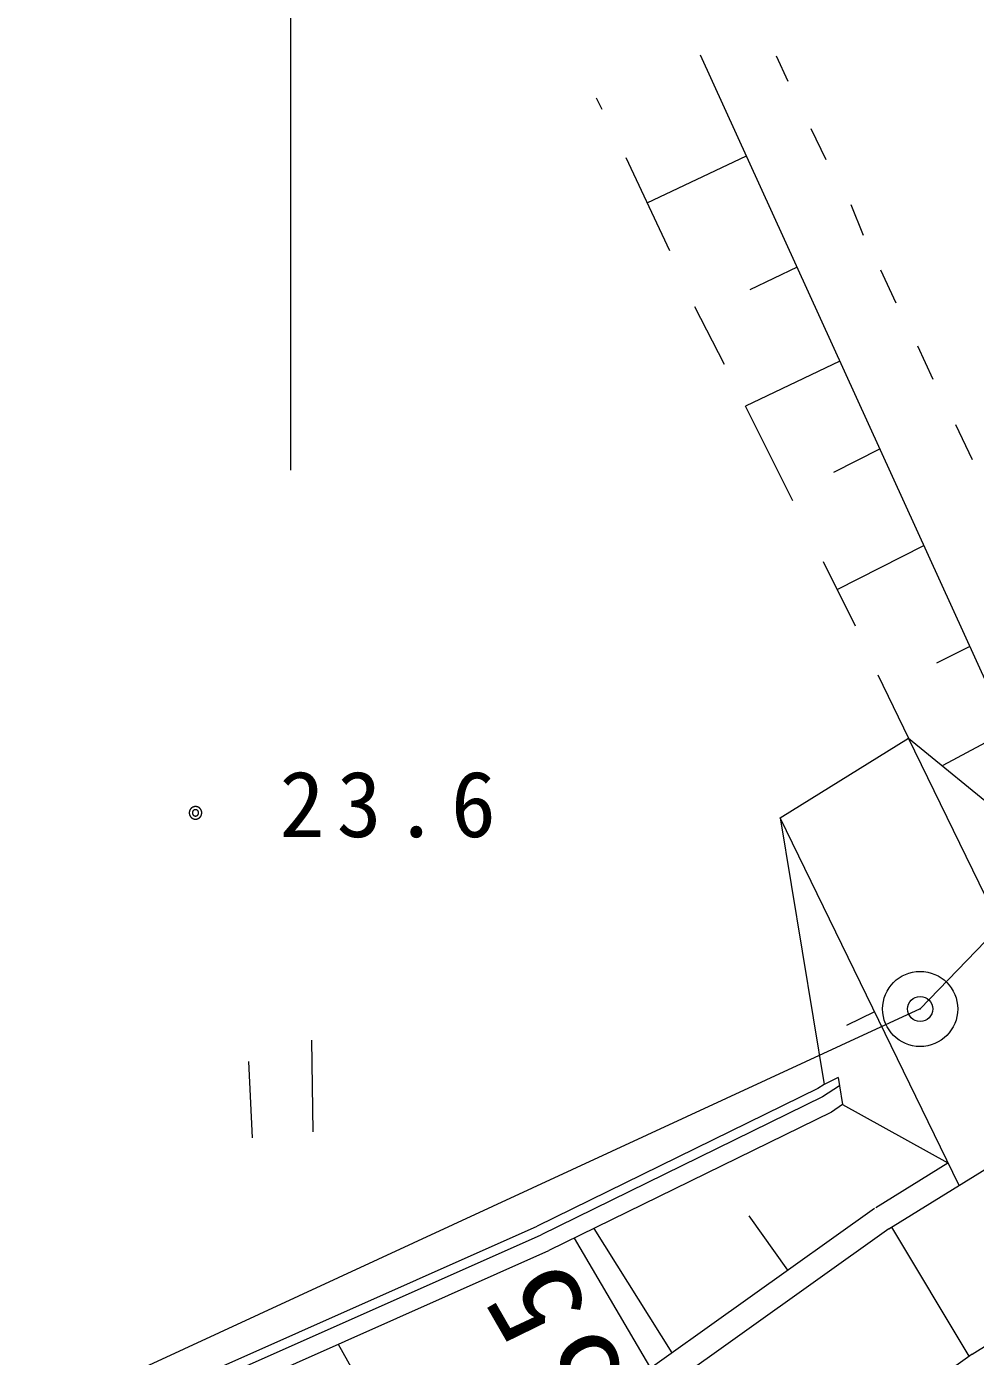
# Model space of a CAD drawing. Units: millimetres, scale not verified. Extents: x 40000 to 680000, y 20000 to 380000.
# Drawn here: x 92072 to 111020, y 294113 to 320660 of the extents above; entities that cross this region are included whole.
import ezdxf

# ---------------------------------------------------------------- set-up
doc = ezdxf.new("R2010")
doc.units = ezdxf.units.MM
doc.header["$LTSCALE"] = 1000
doc.header["$PDMODE"] = 32
doc.header["$PDSIZE"] = 500
for name, color, linetype, lineweight in [('M-BGD', 7, 'Continuous', 13), ('M-BMK-ROW', 30, 'Continuous', 13), ('M-STR-HTXT', 7, 'Continuous', 13)]:
    doc.layers.add(name, color=color, linetype=linetype, lineweight=lineweight)
doc.styles.add('ＭＳ ゴシック', font='')
doc.styles.get('ＭＳ ゴシック').set_extended_font_data('MS Gothic')

msp = doc.modelspace()

# ---------------------------------------------------------------- linework, layer by layer
at = {"layer": 'M-BGD'}
for p, q in [((107281, 319565), (107045, 320068)), ((103564, 319004), (103456, 319234)), ((108036, 317998), (107739, 318620)), ((104915, 316184), (104043, 318040)), ((104465, 317143), (106445, 318082)), ((108782, 316492), (108541, 317103)), ((107459, 315857), (106516, 315402)), ((109439, 315138), (109130, 315795)), ((106011, 313913), (105418, 315064)), ((110177, 313614), (109869, 314281)), ((108313, 313981), (106430, 313083)), ((107373, 311196), (106430, 313083)), ((110964, 312010), (110631, 312712)), ((108195, 311762), (109110, 312234)), ((108258, 309422), (109992, 310298)), ((108623, 308688), (107983, 309978)), ((110908, 308287), (110244, 307949)), ((109693, 306447), (109077, 307711)), ((107120, 304864), (109682, 306456)), ((113254, 299119), (109682, 306456)), ((109682, 306456), (112957, 303777)), ((110376, 305915), (111671, 306612)), ((110692, 297528), (107120, 304864)), ((107120, 304864), (107996, 299541)), ((109007, 300990), (108448, 300718)), ((109293, 296658), (116209, 300954)), ((97795, 298596), (97766, 300424)), ((96584, 298475), (96509, 299997)), ((107876, 299462), (102271, 296715)), ((107996, 299541), (107876, 299462)), ((108304, 299517), (107969, 299295)), ((108278, 299679), (107996, 299541)), ((108278, 299679), (108304, 299517)), ((108304, 299517), (108367, 299139)), ((107968, 299296), (102351, 296543)), ((108145, 298992), (102499, 296225)), ((108367, 299139), (108145, 298992)), ((108367, 299139), (110472, 297980)), ((110956, 294160), (117752, 298381)), ((109029, 297083), (110472, 297980)), ((109003, 297066), (95385, 287366)), ((107272, 295833), (106502, 296922)), ((92327, 292299), (102271, 296715)), ((92404, 292125), (102351, 296543)), ((109293, 296658), (95649, 286940)), ((103400, 296667), (104958, 294185)), ((110894, 294116), (109348, 296693)), ((92565, 291814), (102499, 296225)), ((110956, 294160), (97155, 284329)), ((98297, 294359), (100313, 290734))]:
    msp.add_line(p, q, dxfattribs=at)
msp.add_lwpolyline([(112889, 303833), (112716, 304320), (105531, 320087)], dxfattribs=at)
for points in [[(95570, 304966), (95570, 304968), (95570, 304970), (95570, 304972), (95570, 304975), (95570, 304977), (95569, 304979), (95569, 304981), (95569, 304983), (95569, 304985), (95568, 304988), (95568, 304990), (95567, 304992), (95567, 304994), (95566, 304996), (95566, 304998), (95565, 305000), (95564, 305002), (95564, 305004), (95563, 305006), (95562, 305009), (95561, 305011), (95560, 305013), (95560, 305015), (95559, 305017), (95558, 305019), (95557, 305021), (95556, 305022), (95555, 305024), (95554, 305026), (95553, 305028), (95551, 305030), (95550, 305032), (95549, 305034), (95548, 305036), (95546, 305037), (95545, 305039), (95544, 305041), (95542, 305043), (95541, 305044), (95540, 305046), (95538, 305047), (95537, 305049), (95535, 305051), (95534, 305052), (95532, 305054), (95531, 305055), (95529, 305057), (95527, 305058), (95526, 305060), (95524, 305061), (95522, 305062), (95520, 305064), (95519, 305065), (95517, 305066), (95515, 305068), (95513, 305069), (95511, 305070), (95510, 305071), (95508, 305072), (95506, 305073), (95504, 305074), (95502, 305075), (95500, 305076), (95498, 305077), (95496, 305078), (95494, 305079), (95492, 305080), (95490, 305081), (95488, 305081), (95486, 305082), (95484, 305083), (95482, 305083), (95480, 305084), (95477, 305085), (95475, 305085), (95473, 305086), (95471, 305086), (95469, 305087), (95467, 305087), (95465, 305087), (95462, 305088), (95460, 305088), (95458, 305088), (95456, 305088), (95454, 305089), (95452, 305089), (95449, 305089), (95447, 305089), (95445, 305089), (95443, 305089), (95441, 305089), (95438, 305089), (95436, 305088), (95434, 305088), (95432, 305088), (95430, 305088), (95428, 305088), (95425, 305087), (95423, 305087), (95421, 305086), (95419, 305086), (95417, 305085), (95415, 305085), (95413, 305084), (95410, 305084), (95408, 305083), (95406, 305083), (95404, 305082), (95402, 305081), (95400, 305080), (95398, 305080), (95396, 305079), (95394, 305078), (95392, 305077), (95390, 305076), (95388, 305075), (95386, 305074), (95384, 305073), (95382, 305072), (95381, 305071), (95379, 305070), (95377, 305068), (95375, 305067), (95373, 305066), (95371, 305065), (95370, 305063), (95368, 305062), (95366, 305061), (95365, 305059), (95363, 305058), (95361, 305056), (95360, 305055), (95358, 305053), (95357, 305052), (95355, 305050), (95354, 305049), (95352, 305047), (95351, 305045), (95349, 305044), (95348, 305042), (95346, 305040), (95345, 305038), (95344, 305037), (95343, 305035), (95341, 305033), (95340, 305031), (95339, 305029), (95338, 305028), (95337, 305026), (95336, 305024), (95335, 305022), (95334, 305020), (95333, 305018), (95332, 305016), (95331, 305014), (95330, 305012), (95329, 305010), (95328, 305008), (95328, 305006), (95327, 305004), (95326, 305002), (95326, 305000), (95325, 304997), (95324, 304995), (95324, 304993), (95323, 304991), (95323, 304989), (95323, 304987), (95322, 304985), (95322, 304983), (95321, 304980), (95321, 304978), (95321, 304976), (95321, 304974), (95321, 304972), (95321, 304969), (95320, 304967), (95320, 304965), (95320, 304963), (95320, 304961), (95320, 304959), (95321, 304956), (95321, 304954), (95321, 304952), (95321, 304950), (95321, 304948), (95322, 304945), (95322, 304943), (95322, 304941), (95323, 304939), (95323, 304937), (95324, 304935), (95324, 304933), (95325, 304930), (95326, 304928), (95326, 304926), (95327, 304924), (95328, 304922), (95328, 304920), (95329, 304918), (95330, 304916), (95331, 304914), (95332, 304912), (95333, 304910), (95333, 304908), (95334, 304906), (95336, 304904), (95337, 304902), (95338, 304900), (95339, 304898), (95340, 304897), (95341, 304895), (95342, 304893), (95344, 304891), (95345, 304889), (95346, 304888), (95348, 304886), (95349, 304884), (95350, 304883), (95352, 304881), (95353, 304879), (95355, 304878), (95356, 304876), (95358, 304875), (95359, 304873), (95361, 304872), (95363, 304870), (95364, 304869), (95366, 304867), (95368, 304866), (95369, 304865), (95371, 304863), (95373, 304862), (95375, 304861), (95377, 304859), (95378, 304858), (95380, 304857), (95382, 304856), (95384, 304855), (95386, 304854), (95388, 304853), (95390, 304852), (95392, 304851), (95394, 304850), (95396, 304849), (95398, 304848), (95400, 304847), (95402, 304847), (95404, 304846), (95406, 304845), (95408, 304845), (95410, 304844), (95412, 304843), (95414, 304843), (95416, 304842), (95419, 304842), (95421, 304841), (95423, 304841), (95425, 304840), (95427, 304840), (95429, 304840), (95432, 304840), (95434, 304839), (95436, 304839), (95438, 304839), (95440, 304839), (95442, 304839), (95445, 304839), (95447, 304839), (95449, 304839), (95451, 304839), (95453, 304839), (95456, 304839), (95458, 304839), (95460, 304840), (95462, 304840), (95464, 304840), (95466, 304841), (95469, 304841), (95471, 304841), (95473, 304842), (95475, 304842), (95477, 304843), (95479, 304843), (95481, 304844), (95483, 304845), (95485, 304845), (95488, 304846), (95490, 304847), (95492, 304848), (95494, 304849), (95496, 304849), (95498, 304850), (95500, 304851), (95502, 304852), (95504, 304853), (95505, 304854), (95507, 304855), (95509, 304856), (95511, 304858), (95513, 304859), (95515, 304860), (95517, 304861), (95518, 304862), (95520, 304864), (95522, 304865), (95524, 304866), (95525, 304868), (95527, 304869), (95529, 304871), (95530, 304872), (95532, 304874), (95533, 304875), (95535, 304877), (95536, 304878), (95538, 304880), (95539, 304881), (95541, 304883), (95542, 304885), (95544, 304887), (95545, 304888), (95546, 304890), (95548, 304892), (95549, 304894), (95550, 304895), (95551, 304897), (95552, 304899), (95553, 304901), (95555, 304903), (95556, 304905), (95557, 304907), (95558, 304909), (95559, 304911), (95559, 304913), (95560, 304915), (95561, 304917), (95562, 304919), (95563, 304921), (95563, 304923), (95564, 304925), (95565, 304927), (95565, 304929), (95566, 304931), (95567, 304933), (95567, 304935), (95568, 304938), (95568, 304940), (95568, 304942), (95569, 304944), (95569, 304946), (95569, 304948), (95570, 304951), (95570, 304953), (95570, 304955), (95570, 304957), (95570, 304959), (95570, 304961), (95570, 304964)], [(95508, 304965), (95508, 304966), (95508, 304967), (95508, 304968), (95508, 304969), (95508, 304970), (95507, 304971), (95507, 304972), (95507, 304974), (95507, 304975), (95507, 304976), (95507, 304977), (95506, 304978), (95506, 304979), (95506, 304980), (95505, 304981), (95505, 304982), (95505, 304983), (95504, 304984), (95504, 304985), (95504, 304986), (95503, 304987), (95503, 304988), (95502, 304989), (95502, 304990), (95502, 304991), (95501, 304992), (95501, 304993), (95500, 304994), (95500, 304995), (95499, 304996), (95498, 304997), (95498, 304998), (95497, 304999), (95497, 305000), (95496, 305001), (95495, 305001), (95495, 305002), (95494, 305003), (95493, 305004), (95493, 305005), (95492, 305006), (95491, 305006), (95490, 305007), (95490, 305008), (95489, 305009), (95488, 305010), (95487, 305010), (95486, 305011), (95486, 305012), (95485, 305012), (95484, 305013), (95483, 305014), (95482, 305014), (95481, 305015), (95480, 305016), (95479, 305016), (95478, 305017), (95477, 305017), (95477, 305018), (95476, 305019), (95475, 305019), (95474, 305020), (95473, 305020), (95472, 305020), (95471, 305021), (95470, 305021), (95469, 305022), (95468, 305022), (95467, 305023), (95466, 305023), (95465, 305023), (95464, 305024), (95462, 305024), (95461, 305024), (95460, 305024), (95459, 305025), (95458, 305025), (95457, 305025), (95456, 305025), (95455, 305026), (95454, 305026), (95453, 305026), (95452, 305026), (95451, 305026), (95450, 305026), (95448, 305026), (95447, 305026), (95446, 305026), (95445, 305026), (95444, 305026), (95443, 305026), (95442, 305026), (95441, 305026), (95440, 305026), (95439, 305026), (95438, 305026), (95436, 305026), (95435, 305026), (95434, 305025), (95433, 305025), (95432, 305025), (95431, 305025), (95430, 305024), (95429, 305024), (95428, 305024), (95427, 305024), (95426, 305023), (95425, 305023), (95424, 305022), (95423, 305022), (95422, 305022), (95421, 305021), (95420, 305021), (95419, 305020), (95418, 305020), (95417, 305019), (95416, 305019), (95415, 305018), (95414, 305018), (95413, 305017), (95412, 305017), (95411, 305016), (95410, 305015), (95409, 305015), (95408, 305014), (95408, 305014), (95407, 305013), (95406, 305012), (95405, 305011), (95404, 305011), (95403, 305010), (95403, 305009), (95402, 305009), (95401, 305008), (95400, 305007), (95399, 305006), (95399, 305005), (95398, 305005), (95397, 305004), (95397, 305003), (95396, 305002), (95395, 305001), (95395, 305000), (95394, 304999), (95393, 304998), (95393, 304998), (95392, 304997), (95392, 304996), (95391, 304995), (95391, 304994), (95390, 304993), (95390, 304992), (95389, 304991), (95389, 304990), (95388, 304989), (95388, 304988), (95387, 304987), (95387, 304986), (95387, 304985), (95386, 304984), (95386, 304983), (95385, 304982), (95385, 304981), (95385, 304980), (95385, 304979), (95384, 304977), (95384, 304976), (95384, 304975), (95384, 304974), (95384, 304973), (95383, 304972), (95383, 304971), (95383, 304970), (95383, 304969), (95383, 304968), (95383, 304967), (95383, 304966), (95383, 304964), (95383, 304963), (95383, 304962), (95383, 304961), (95383, 304960), (95383, 304959), (95383, 304958), (95383, 304957), (95383, 304956), (95384, 304955), (95384, 304954), (95384, 304952), (95384, 304951), (95384, 304950), (95385, 304949), (95385, 304948), (95385, 304947), (95385, 304946), (95386, 304945), (95386, 304944), (95386, 304943), (95387, 304942), (95387, 304941), (95388, 304940), (95388, 304939), (95388, 304938), (95389, 304937), (95389, 304936), (95390, 304935), (95390, 304934), (95391, 304933), (95392, 304932), (95392, 304931), (95393, 304930), (95393, 304929), (95394, 304928), (95395, 304927), (95395, 304927), (95396, 304926), (95396, 304925), (95397, 304924), (95398, 304923), (95399, 304922), (95399, 304922), (95400, 304921), (95401, 304920), (95402, 304919), (95402, 304918), (95403, 304918), (95404, 304917), (95405, 304916), (95406, 304916), (95407, 304915), (95407, 304914), (95408, 304914), (95409, 304913), (95410, 304912), (95411, 304912), (95412, 304911), (95413, 304910), (95414, 304910), (95415, 304909), (95416, 304909), (95417, 304908), (95418, 304908), (95419, 304907), (95420, 304907), (95421, 304906), (95422, 304906), (95423, 304906), (95424, 304905), (95425, 304905), (95426, 304904), (95427, 304904), (95428, 304904), (95429, 304904), (95430, 304903), (95431, 304903), (95432, 304903), (95433, 304903), (95434, 304902), (95435, 304902), (95436, 304902), (95437, 304902), (95438, 304902), (95440, 304902), (95441, 304901), (95442, 304901), (95443, 304901), (95444, 304901), (95445, 304901), (95446, 304901), (95447, 304901), (95448, 304901), (95449, 304901), (95450, 304902), (95452, 304902), (95453, 304902), (95454, 304902), (95455, 304902), (95456, 304902), (95457, 304902), (95458, 304903), (95459, 304903), (95460, 304903), (95461, 304903), (95462, 304904), (95463, 304904), (95464, 304904), (95465, 304905), (95466, 304905), (95467, 304905), (95469, 304906), (95470, 304906), (95471, 304907), (95472, 304907), (95473, 304908), (95473, 304908), (95474, 304908), (95475, 304909), (95476, 304910), (95477, 304910), (95478, 304911), (95479, 304911), (95480, 304912), (95481, 304912), (95482, 304913), (95483, 304914), (95484, 304914), (95485, 304915), (95485, 304916), (95486, 304916), (95487, 304917), (95488, 304918), (95489, 304919), (95489, 304919), (95490, 304920), (95491, 304921), (95492, 304922), (95492, 304923), (95493, 304923), (95494, 304924), (95494, 304925), (95495, 304926), (95496, 304927), (95496, 304928), (95497, 304929), (95498, 304930), (95498, 304931), (95499, 304931), (95499, 304932), (95500, 304933), (95500, 304934), (95501, 304935), (95501, 304936), (95502, 304937), (95502, 304938), (95503, 304939), (95503, 304940), (95504, 304941), (95504, 304942), (95504, 304943), (95505, 304944), (95505, 304945), (95505, 304946), (95506, 304947), (95506, 304949), (95506, 304950), (95506, 304951), (95507, 304952), (95507, 304953), (95507, 304954), (95507, 304955), (95507, 304956), (95508, 304957), (95508, 304958), (95508, 304959), (95508, 304960), (95508, 304962), (95508, 304963), (95508, 304964)]]:
    msp.add_lwpolyline(points, close=True, dxfattribs=at)
at = {"layer": 'M-BMK-ROW'}
msp.add_line((109916, 301049), (92072, 292811), dxfattribs=at)
msp.add_lwpolyline([(109916, 301049), (112155, 303367), (113239, 302585)], dxfattribs=at)
msp.add_circle((109916, 301049), 750, dxfattribs=at)
msp.add_point((109916, 301049), dxfattribs=at)
at = {"layer": 'M-STR-HTXT'}
for p, q in [((97349, 311808), (97349, 347961)), ((109012, 286277), (103011, 296476))]:
    msp.add_line(p, q, dxfattribs=at)

# ---------------------------------------------------------------- texts
at = {"layer": 'M-BGD', "insert": (97124, 304458), "char_height": 1320, "attachment_point": 7, "style": 'ＭＳ ゴシック'}
msp.add_mtext('\\T1.27;23.6', dxfattribs=at)
at = {"layer": 'M-STR-HTXT', "insert": (105601, 291188), "char_height": 1833, "attachment_point": 7, "rotation": 119.917, "style": 'ＭＳ ゴシック'}
msp.add_mtext('\\T1.2;A=55', dxfattribs=at)

doc.saveas('drawing.dxf')
